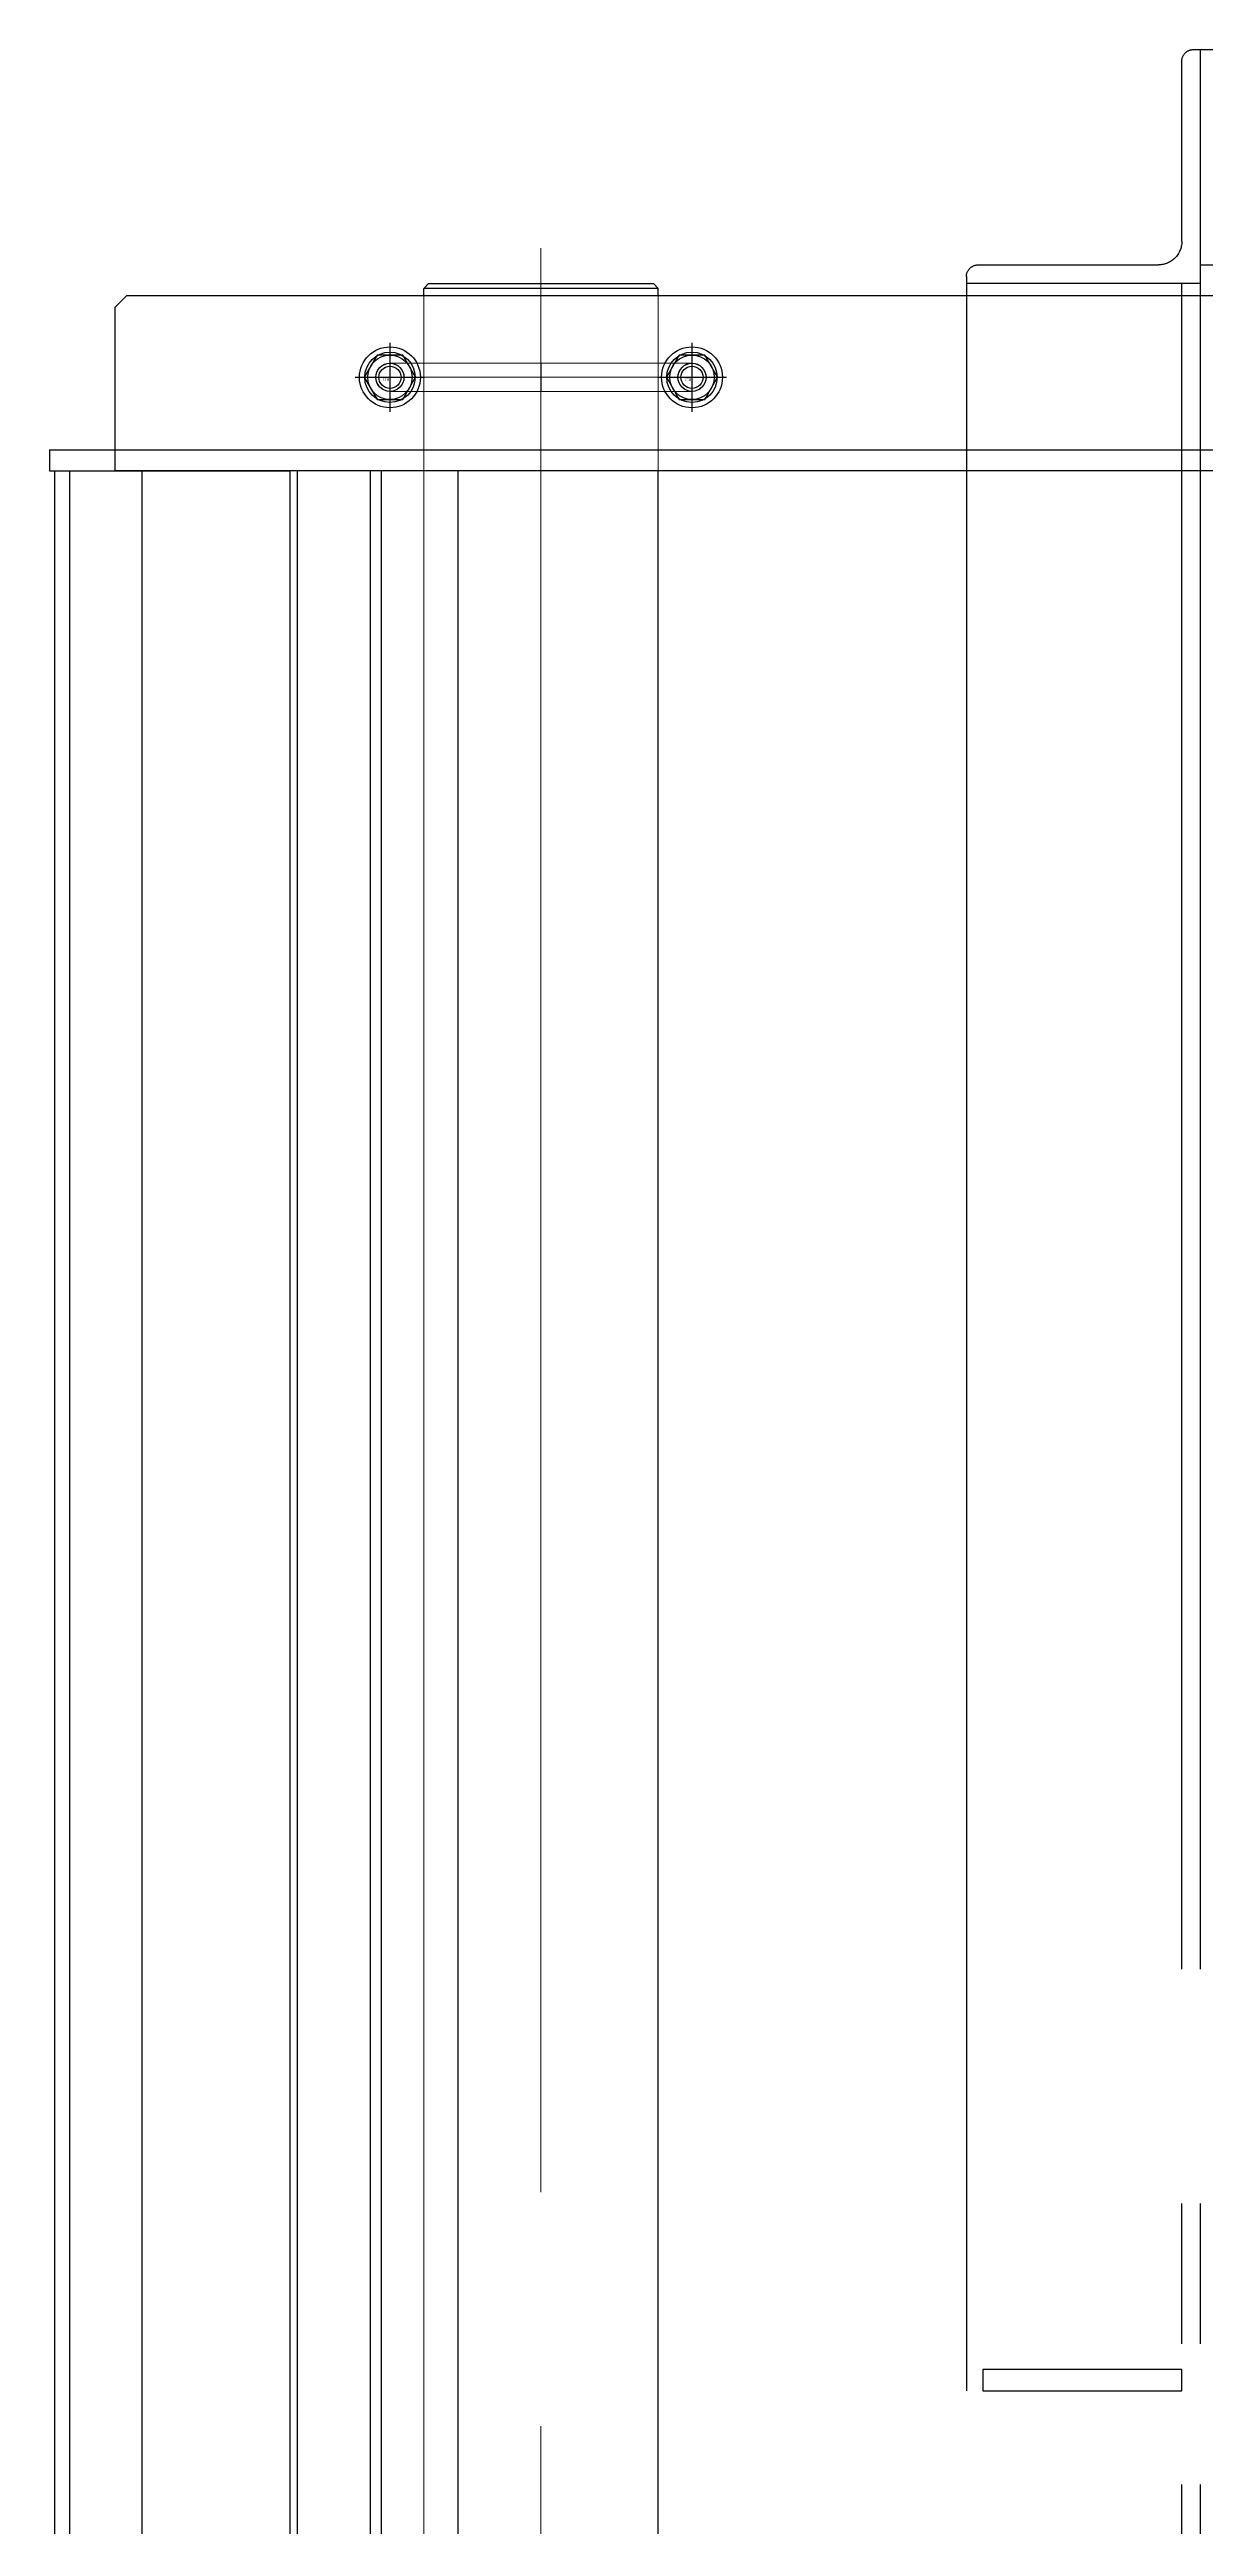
# Model space of a CAD drawing. Units: millimetres at full size. Extents: x -18456 to 18937, y -12290 to 13871.
# Drawn here: x -4570 to -3090, y 5350 to 8524 of the extents above; entities that cross this region are included whole.
import ezdxf
from ezdxf.enums import TextEntityAlignment as Align

# ---------------------------------------------------------------- set-up
doc = ezdxf.new("R2010")
doc.units = ezdxf.units.MM
doc.header["$LTSCALE"] = 100
doc.linetypes.add('CHAIN2', pattern=[12, 9, -1, 1, -1])
doc.linetypes.add('DOUBLE_CHAIN2', pattern=[12.8, 9, -1, 0.6, -0.6, 0.6, -1])
for name, color, linetype in [('0-2_0', 2, 'Continuous'), ('0-3_06_PHANTOM', 2, 'DOUBLE_CHAIN2'), ('0-6_10_DRAFT', 1, 'Continuous')]:
    doc.layers.add(name, color=color, linetype=linetype)
doc.layers.add('0-7_05_CENTER', color=2, linetype='CHAIN2', lineweight=18)
doc.layers.add('0-8_04_HIDDEN', color=7, linetype='Continuous', lineweight=18)
doc.styles.add('ＭＳ ゴシック', font='')
doc.styles.get('ＭＳ ゴシック').set_extended_font_data('MS Gothic')

# ---------------------------------------------------------------- blocks, each defined once
blk = doc.blocks.new('A$C5FBC6F7F_1')
at = {"layer": '0-7_05_CENTER'}
blk.add_line((-1015.2, 0), (1015.2, 0), dxfattribs=at)
at = {"layer": '0-8_04_HIDDEN'}
blk.add_line((998, 50), (998, -50), dxfattribs=at)
blk.add_lwpolyline([(-998, 50), (998, 50), (1000, 48), (1000, -48), (998, -50), (-998, -50), (-1000, -48), (-1000, 48)], close=True, dxfattribs=at)
blk = doc.blocks.new('12b_2')
at = {"layer": '0-2_0', "color": 134, "linetype": 'CHAIN2'}
for p, q in [((0, -14.77), (0, 14.77)), ((14.77, 0), (-14.77, 0))]:
    blk.add_line(p, q, dxfattribs=at)
at = {"layer": '0-2_0', "color": 134}
for p, q in [((5.48, 9.48), (-5.48, 9.48)), ((-5.48, -9.48), (5.48, -9.48))]:
    blk.add_line(p, q, dxfattribs=at)
for points in [[(-5.48, 9.48), (-10.95, 0), (-5.48, -9.48)], [(5.48, -9.48), (10.95, 0), (5.48, 9.48)]]:
    blk.add_lwpolyline(points, dxfattribs=at)
for radius in [13, 10.75, 9.48, 6, 4.75]:
    blk.add_circle((0, 0), radius, dxfattribs=at)
at = {"layer": '0-6_10_DRAFT', "style": 'ＭＳ ゴシック', "width": 0.6}
blk.add_text('Ｍ１２', height=1.1, dxfattribs=at).set_placement((0.31, 0.09), align=Align.BOTTOM_LEFT)
blk = doc.blocks.new('A$C3E246D50_1')
at = {"layer": '0-6_10_DRAFT'}
blk.add_line((-64.5, -6), (-64.5, 6), dxfattribs=at)
at = {"layer": '0-7_05_CENTER'}
for p, q in [((10.14, 0), (-139.14, 0)), ((-129, 10.35), (-129, -10.35)), ((0, 10.35), (0, -10.35))]:
    blk.add_line(p, q, dxfattribs=at)
at = {"layer": '0-8_04_HIDDEN', "color": 2}
for p, q in [((0, 6), (-129, 6)), ((0, -6), (-129, -6))]:
    blk.add_line(p, q, dxfattribs=at)
for centre, start, end in [((-129, 0), 89.99877, 270), ((-129, 0), 270, 90.00123), ((0, 0), 89.99877, 270), ((0, 0), 270, 90.00123)]:
    blk.add_arc(centre, 6, start, end, dxfattribs=at)
blk = doc.blocks.new('A$C68E638F9_1')
at = {"layer": '0-2_0'}
for p in [(-129, 0), (0, 0)]:
    blk.add_blockref('12b_2', p, dxfattribs=at)
at = {"layer": '0-8_04_HIDDEN'}
blk.add_blockref('A$C3E246D50_1', (0, 0), dxfattribs=at)
blk = doc.blocks.new('A$C71EB648A_1')
at = {"layer": '0-2_0', "color": 134}
for p, q in [((929, 831.52), (929, -48.97)), ((-920, 822.84), (920, 822.84)), ((-920, 792.03), (920, 792.03)), ((-920, 694.42), (920, 694.42)), ((-920, 689.81), (920, 689.81))]:
    blk.add_line(p, q, dxfattribs=at)
for points in [[(-920, 829.21), (920, 829.21), (920, 728.97), (-920, 728.97)], [(920, 803.54), (990, 803.54), (995, 798.54), (995, -43.97), (990, -48.97), (920, -48.97)], [(-920, 657.02), (920, 657.02), (920, 725.72), (-920, 725.72)]]:
    blk.add_lwpolyline(points, close=True, dxfattribs=at)
blk.add_lwpolyline([(929, 831.52), (920, 831.52), (920, 803.54)], dxfattribs=at)
blk = doc.blocks.new('A$C634646EC_1')
at = {"layer": '0-2_0', "color": 134}
for p, q in [((130, 640.17), (1970, 640.17)), ((2045, 640.17), (2048, 640.17))]:
    blk.add_line(p, q, dxfattribs=at)
blk.add_lwpolyline([(2045, 740.17), (2048, 740.17), (2050, 738.17), (2050, 642.17), (2048, 640.17), (2048, 740.17)], dxfattribs=at)
at = {"layer": '0-2_0'}
blk.add_blockref('A$C71EB648A_1', (1050, 68.5), dxfattribs=at)
at = {"layer": '0-2_0', "rotation": 90}
blk.add_blockref('A$C68E638F9_1', (2010, 754.67), dxfattribs=at)
at = {"layer": '0-8_04_HIDDEN'}
blk.add_blockref('A$C5FBC6F7F_1', (1050, 690.17), dxfattribs=at)
blk = doc.blocks.new('A$C448B04A9_1_1')
at = {"layer": '0-3_06_PHANTOM', "color": 7}
for p, q in [((3, 100), (0, 100)), ((0, 0), (0, 100)), ((8, 18), (8, 95)), ((0, 0), (100, 0)), ((95, 8), (18, 8)), ((100, 3), (100, 0))]:
    blk.add_line(p, q, dxfattribs=at)
for centre, radius, start, end in [((3, 95), 5, 0, 90), ((18, 18), 10, 180, 270), ((95, 3), 5, 0, 90)]:
    blk.add_arc(centre, radius, start, end, dxfattribs=at)
blk = doc.blocks.new('A$C092B7092_1_1')
at = {"layer": '0-3_06_PHANTOM', "color": 7}
for p, q in [((90, 1008), (2590, 1008)), ((82, -1000), (82, 1000))]:
    blk.add_line(p, q, dxfattribs=at)
for points in [[(90, 1100), (2590, 1100), (2590, 1000), (90, 1000)], [(90, 1000), (-10, 1000), (-10, -1000), (90, -1000)], [(82, 109), (-3, 109), (-3, 100), (82, 100)]]:
    blk.add_lwpolyline(points, close=True, dxfattribs=at)
at = {"layer": '0-3_06_PHANTOM', "xscale": -1}
blk.add_blockref('A$C448B04A9_1_1', (90, 1000), dxfattribs=at)

msp = doc.modelspace()

# ---------------------------------------------------------------- block references
at = {"layer": '0-2_0', "xscale": 3, "yscale": 3}
msp.add_blockref('A$C092B7092_1_1', (-3365.8, 5224), dxfattribs=at)
at = {"layer": '0-2_0', "xscale": 3, "yscale": 3, "rotation": 90}
msp.add_blockref('A$C634646EC_1', (-1870.3, 2074), dxfattribs=at)

doc.saveas('drawing.dxf')
